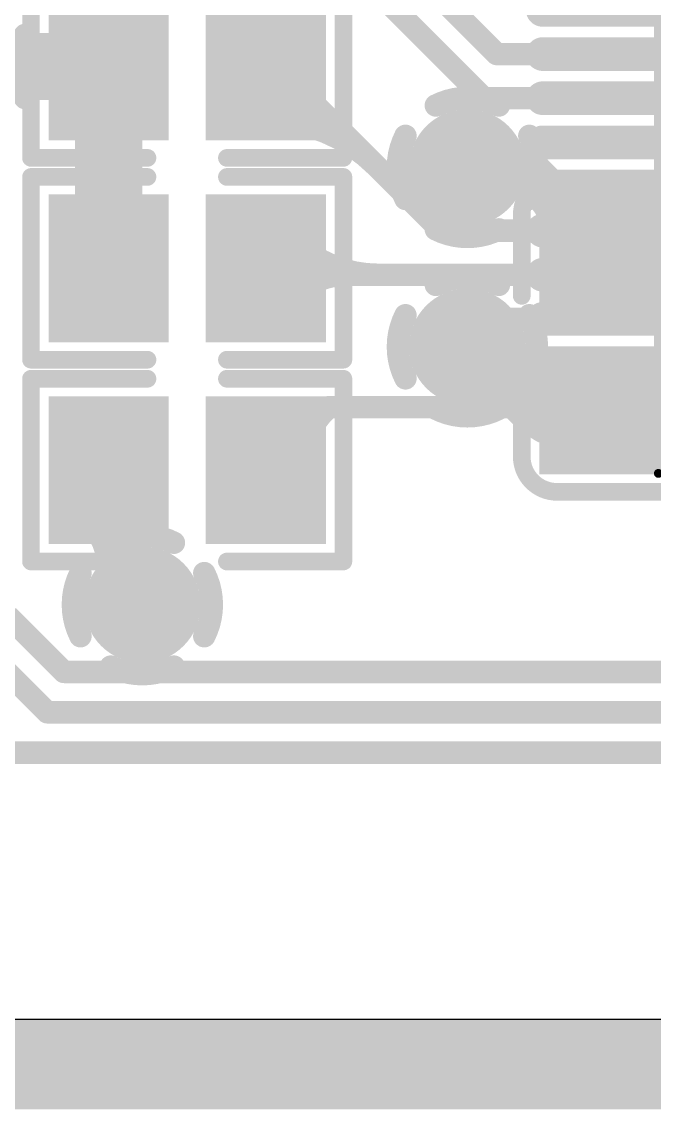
# Model space of a CAD drawing. Header units: millimetres. Extents: x 3.32 to 12.49, y 5.66 to 10.73.
# Drawn here: x 4.8932 to 5.1754, y 5.6836 to 6.1686 of the extents above; entities that cross this region are included whole.
import ezdxf

# ---------------------------------------------------------------- set-up
doc = ezdxf.new("R2010")
doc.units = ezdxf.units.MM
doc.header["$MEASUREMENT"] = 0
for name, color, linetype in [('BottomLayer', 5, 'Continuous'), ('BottomOverlay', 54, 'Continuous'), ('BottomPaste', 16, 'Continuous'), ('BottomSolder', 6, 'Continuous'), ('InternalPlane1', 76, 'Continuous'), ('InternalPlane2', 16, 'Continuous'), ('KeepOutLayer', 6, 'Continuous'), ('Mechanical13', 56, 'Continuous'), ('MultiLayer', 9, 'Continuous'), ('TopLayer', 1, 'Continuous'), ('TopOverlay', 2, 'Continuous'), ('TopPaste', 8, 'Continuous'), ('TopSolder', 216, 'Continuous'), ('ViaHoleLayer', 16, 'Continuous')]:
    doc.layers.add(name, color=color, linetype=linetype)

# ---------------------------------------------------------------- blocks, each defined once
blk = doc.blocks.new('0805_C_B_120')
at = {"layer": 'BottomLayer'}
for points in [[(-0.05787, -0.02894), (-0.0122, -0.02894), (-0.05787, 0.02894), (-0.0122, 0.02894)], [(0.0122, -0.02894), (0.05787, -0.02894), (0.0122, 0.02894), (0.05787, 0.02894)]]:
    blk.add_solid(points, dxfattribs=at)
at = {"layer": 'BottomOverlay', "const_width": 0.00787}
for points in [[(-0.06969, 0.025, -0.414213), (-0.05394, 0.04075)], [(0.05394, 0.04075, -0.414214), (0.06968, 0.025)], [(-0.05394, -0.04075, -0.414214), (-0.06969, -0.025)], [(0.06969, -0.025, -0.414213), (0.05394, -0.04075)]]:
    blk.add_lwpolyline(points, format="xyb", dxfattribs=at)
at = {"layer": 'BottomOverlay', "const_width": 0.00394}
for points in [[(-0.05591, 0.04075, 1), (-0.05197, 0.04075, 1)], [(-0.05591, 0.04075, 1), (-0.05197, 0.04075, 1)], [(-0.01969, 0.04075, 1), (-0.01575, 0.04075, 1)], [(0.01575, 0.04075, 1), (0.01969, 0.04075, 1)], [(0.05197, 0.04075, 1), (0.05591, 0.04075, 1)], [(0.05197, 0.04075, 1), (0.05591, 0.04075, 1)], [(-0.07165, 0.025, 1), (-0.06772, 0.025, 1)], [(-0.07165, 0.025, 1), (-0.06772, 0.025, 1)], [(0.06772, 0.025, 1), (0.07165, 0.025, 1)], [(0.06772, 0.025, 1), (0.07165, 0.025, 1)], [(-0.07165, -0.025, 1), (-0.06772, -0.025, 1)], [(-0.07165, -0.025, 1), (-0.06772, -0.025, 1)], [(0.06772, -0.025, 1), (0.07165, -0.025, 1)], [(0.06772, -0.025, 1), (0.07165, -0.025, 1)], [(-0.05591, -0.04075, 1), (-0.05197, -0.04075, 1)], [(-0.05591, -0.04075, 1), (-0.05197, -0.04075, 1)], [(-0.01969, -0.04075, 1), (-0.01575, -0.04075, 1)], [(0.01575, -0.04075, 1), (0.01969, -0.04075, 1)], [(0.05197, -0.04075, 1), (0.05591, -0.04075, 1)], [(0.05197, -0.04075, 1), (0.05591, -0.04075, 1)]]:
    blk.add_lwpolyline(points, format="xyb", close=True, dxfattribs=at)
at = {"layer": 'BottomOverlay', "const_width": 0.00787}
for points in [[(-0.05394, 0.04075), (-0.01772, 0.04075)], [(0.01772, 0.04075), (0.05394, 0.04075)], [(-0.06969, 0.025), (-0.06969, -0.025)], [(0.06968, 0.025), (0.06968, -0.025)], [(-0.05394, -0.04075), (-0.01772, -0.04075)], [(0.01772, -0.04075), (0.05394, -0.04075)]]:
    blk.add_lwpolyline(points, dxfattribs=at)
at = {"layer": 'BottomPaste'}
for points in [[(-0.05787, -0.02894), (-0.0122, -0.02894), (-0.05787, 0.02894), (-0.0122, 0.02894)], [(0.0122, -0.02894), (0.05787, -0.02894), (0.0122, 0.02894), (0.05787, 0.02894)]]:
    blk.add_solid(points, dxfattribs=at)
at = {"layer": 'BottomSolder'}
for points in [[(-0.06187, -0.03294), (-0.0082, -0.03294), (-0.06187, 0.03294), (-0.0082, 0.03294)], [(0.0082, -0.03294), (0.06187, -0.03294), (0.0082, 0.03294), (0.06187, 0.03294)]]:
    blk.add_solid(points, dxfattribs=at)
blk = doc.blocks.new('0805_R_127')
at = {"layer": 'TopLayer'}
for points in [[(-0.05787, -0.02894), (-0.0122, -0.02894), (-0.05787, 0.02894), (-0.0122, 0.02894)], [(0.0122, -0.02894), (0.05787, -0.02894), (0.0122, 0.02894), (0.05787, 0.02894)]]:
    blk.add_solid(points, dxfattribs=at)
at = {"layer": 'TopOverlay', "const_width": 0.00787}
for points in [[(-0.06968, -0.04075), (-0.06968, 0.04075)], [(-0.06968, 0.04075), (-0.01772, 0.04075)], [(0.01772, 0.04075), (0.06968, 0.04075)], [(0.06968, -0.04075), (0.06968, 0.04075)], [(-0.06968, -0.04075), (-0.01772, -0.04075)], [(0.01772, -0.04075), (0.06968, -0.04075)]]:
    blk.add_lwpolyline(points, dxfattribs=at)
at = {"layer": 'TopOverlay', "const_width": 0.00394}
for points in [[(-0.07165, 0.04075, 1), (-0.06772, 0.04075, 1)], [(-0.07165, 0.04075, 1), (-0.06772, 0.04075, 1)], [(-0.01969, 0.04075, 1), (-0.01575, 0.04075, 1)], [(0.01575, 0.04075, 1), (0.01969, 0.04075, 1)], [(0.06772, 0.04075, 1), (0.07165, 0.04075, 1)], [(0.06772, 0.04075, 1), (0.07165, 0.04075, 1)], [(-0.07165, -0.04075, 1), (-0.06772, -0.04075, 1)], [(-0.07165, -0.04075, 1), (-0.06772, -0.04075, 1)], [(-0.01969, -0.04075, 1), (-0.01575, -0.04075, 1)], [(0.01575, -0.04075, 1), (0.01969, -0.04075, 1)], [(0.06772, -0.04075, 1), (0.07165, -0.04075, 1)], [(0.06772, -0.04075, 1), (0.07165, -0.04075, 1)]]:
    blk.add_lwpolyline(points, format="xyb", close=True, dxfattribs=at)
at = {"layer": 'TopPaste'}
for points in [[(-0.05787, -0.02894), (-0.0122, -0.02894), (-0.05787, 0.02894), (-0.0122, 0.02894)], [(0.0122, -0.02894), (0.05787, -0.02894), (0.0122, 0.02894), (0.05787, 0.02894)]]:
    blk.add_solid(points, dxfattribs=at)
at = {"layer": 'TopSolder'}
for points in [[(-0.06187, -0.03294), (-0.0082, -0.03294), (-0.06187, 0.03294), (-0.0082, 0.03294)], [(0.0082, -0.03294), (0.06187, -0.03294), (0.0082, 0.03294), (0.06187, 0.03294)]]:
    blk.add_solid(points, dxfattribs=at)
blk = doc.blocks.new('0805_R_132')
at = {"layer": 'TopLayer'}
for points in [[(-0.05787, -0.02894), (-0.0122, -0.02894), (-0.05787, 0.02894), (-0.0122, 0.02894)], [(0.0122, -0.02894), (0.05787, -0.02894), (0.0122, 0.02894), (0.05787, 0.02894)]]:
    blk.add_solid(points, dxfattribs=at)
at = {"layer": 'TopOverlay', "const_width": 0.00787}
for points in [[(-0.06968, 0.04075), (-0.06968, -0.04075)], [(-0.01772, 0.04075), (-0.06968, 0.04075)], [(0.06968, 0.04075), (0.01772, 0.04075)], [(0.06968, 0.04075), (0.06968, -0.04075)], [(-0.01772, -0.04075), (-0.06968, -0.04075)], [(0.06968, -0.04075), (0.01772, -0.04075)]]:
    blk.add_lwpolyline(points, dxfattribs=at)
at = {"layer": 'TopOverlay', "const_width": 0.00394}
for points in [[(-0.07165, 0.04075, 1), (-0.06772, 0.04075, 1)], [(-0.07165, 0.04075, 1), (-0.06772, 0.04075, 1)], [(-0.01969, 0.04075, 1), (-0.01575, 0.04075, 1)], [(0.01575, 0.04075, 1), (0.01969, 0.04075, 1)], [(0.06772, 0.04075, 1), (0.07165, 0.04075, 1)], [(0.06772, 0.04075, 1), (0.07165, 0.04075, 1)], [(-0.07165, -0.04075, 1), (-0.06772, -0.04075, 1)], [(-0.07165, -0.04075, 1), (-0.06772, -0.04075, 1)], [(-0.01969, -0.04075, 1), (-0.01575, -0.04075, 1)], [(0.01575, -0.04075, 1), (0.01969, -0.04075, 1)], [(0.06772, -0.04075, 1), (0.07165, -0.04075, 1)], [(0.06772, -0.04075, 1), (0.07165, -0.04075, 1)]]:
    blk.add_lwpolyline(points, format="xyb", close=True, dxfattribs=at)
at = {"layer": 'TopPaste'}
for points in [[(-0.05787, -0.02894), (-0.0122, -0.02894), (-0.05787, 0.02894), (-0.0122, 0.02894)], [(0.0122, -0.02894), (0.05787, -0.02894), (0.0122, 0.02894), (0.05787, 0.02894)]]:
    blk.add_solid(points, dxfattribs=at)
at = {"layer": 'TopSolder'}
for points in [[(-0.06187, -0.03294), (-0.0082, -0.03294), (-0.06187, 0.03294), (-0.0082, 0.03294)], [(0.0082, -0.03294), (0.06187, -0.03294), (0.0082, 0.03294), (0.06187, 0.03294)]]:
    blk.add_solid(points, dxfattribs=at)
blk = doc.blocks.new('0805_R_133')
at = {"layer": 'TopLayer'}
for points in [[(-0.05787, -0.02894), (-0.0122, -0.02894), (-0.05787, 0.02894), (-0.0122, 0.02894)], [(0.0122, -0.02894), (0.05787, -0.02894), (0.0122, 0.02894), (0.05787, 0.02894)]]:
    blk.add_solid(points, dxfattribs=at)
at = {"layer": 'TopOverlay', "const_width": 0.00787}
for points in [[(-0.06968, 0.04075), (-0.06968, -0.04075)], [(-0.01772, 0.04075), (-0.06968, 0.04075)], [(0.06968, 0.04075), (0.01772, 0.04075)], [(0.06968, 0.04075), (0.06968, -0.04075)], [(-0.01772, -0.04075), (-0.06968, -0.04075)], [(0.06968, -0.04075), (0.01772, -0.04075)]]:
    blk.add_lwpolyline(points, dxfattribs=at)
at = {"layer": 'TopOverlay', "const_width": 0.00394}
for points in [[(-0.07165, 0.04075, 1), (-0.06772, 0.04075, 1)], [(-0.07165, 0.04075, 1), (-0.06772, 0.04075, 1)], [(-0.01969, 0.04075, 1), (-0.01575, 0.04075, 1)], [(0.01575, 0.04075, 1), (0.01969, 0.04075, 1)], [(0.06772, 0.04075, 1), (0.07165, 0.04075, 1)], [(0.06772, 0.04075, 1), (0.07165, 0.04075, 1)], [(-0.07165, -0.04075, 1), (-0.06772, -0.04075, 1)], [(-0.07165, -0.04075, 1), (-0.06772, -0.04075, 1)], [(-0.01969, -0.04075, 1), (-0.01575, -0.04075, 1)], [(0.01575, -0.04075, 1), (0.01969, -0.04075, 1)], [(0.06772, -0.04075, 1), (0.07165, -0.04075, 1)], [(0.06772, -0.04075, 1), (0.07165, -0.04075, 1)]]:
    blk.add_lwpolyline(points, format="xyb", close=True, dxfattribs=at)
at = {"layer": 'TopPaste'}
for points in [[(-0.05787, -0.02894), (-0.0122, -0.02894), (-0.05787, 0.02894), (-0.0122, 0.02894)], [(0.0122, -0.02894), (0.05787, -0.02894), (0.0122, 0.02894), (0.05787, 0.02894)]]:
    blk.add_solid(points, dxfattribs=at)
at = {"layer": 'TopSolder'}
for points in [[(-0.06187, -0.03294), (-0.0082, -0.03294), (-0.06187, 0.03294), (-0.0082, 0.03294)], [(0.0082, -0.03294), (0.06187, -0.03294), (0.0082, 0.03294), (0.06187, 0.03294)]]:
    blk.add_solid(points, dxfattribs=at)
blk = doc.blocks.new('LQFP_48_7_7_05P_162')
at = {"layer": 'Mechanical13', "const_width": 0.00394}
for points in [[(0.1378, 0.1378), (-0.1378, 0.1378)], [(0.1378, 0.1378), (0.1378, -0.1378)]]:
    blk.add_lwpolyline(points, dxfattribs=at)
at = {"layer": 'Mechanical13', "const_width": 0.00197}
blk.add_lwpolyline([(0.13681, 0.1378, 1), (0.13878, 0.1378, 1)], format="xyb", close=True, dxfattribs=at)
blk.add_lwpolyline([(0.13681, 0.1378, 1), (0.13878, 0.1378, 1)], format="xyb", close=True, dxfattribs=at)
at = {"layer": 'TopLayer', "const_width": 0.01102}
for points in [[(0.12953, 0.10827), (0.18937, 0.10827)], [(0.12953, 0.08858), (0.18937, 0.08858)], [(0.12953, 0.0689), (0.18937, 0.0689)], [(0.12953, 0.04921), (0.18937, 0.04921)], [(0.12953, 0.02953), (0.18937, 0.02953)], [(0.12953, 0.00984), (0.18937, 0.00984)], [(0.12953, -0.00984), (0.18937, -0.00984)], [(0.12953, -0.02953), (0.18937, -0.02953)], [(0.12953, -0.04921), (0.18937, -0.04921)], [(0.12953, -0.0689), (0.18937, -0.0689)]]:
    blk.add_lwpolyline(points, dxfattribs=at)
at = {"layer": 'TopLayer', "const_width": 0.00551}
for points in [[(0.18661, 0.10827, 1), (0.19213, 0.10827, 1)], [(0.18661, 0.08858, 1), (0.19213, 0.08858, 1)], [(0.18661, 0.0689, 1), (0.19213, 0.0689, 1)], [(0.18661, 0.04921, 1), (0.19213, 0.04921, 1)], [(0.18661, 0.02953, 1), (0.19213, 0.02953, 1)], [(0.18661, 0.00984, 1), (0.19213, 0.00984, 1)], [(0.18661, -0.00984, 1), (0.19213, -0.00984, 1)], [(0.18661, -0.02953, 1), (0.19213, -0.02953, 1)], [(0.18661, -0.04921, 1), (0.19213, -0.04921, 1)], [(0.18661, -0.0689, 1), (0.19213, -0.0689, 1)]]:
    blk.add_lwpolyline(points, format="xyb", close=True, dxfattribs=at)
at = {"layer": 'TopPaste', "const_width": 0.01102}
for points in [[(0.12953, 0.10827), (0.18937, 0.10827)], [(0.12953, 0.08858), (0.18937, 0.08858)], [(0.12953, 0.0689), (0.18937, 0.0689)], [(0.12953, 0.04921), (0.18937, 0.04921)], [(0.12953, 0.02953), (0.18937, 0.02953)], [(0.12953, 0.00984), (0.18937, 0.00984)], [(0.12953, -0.00984), (0.18937, -0.00984)], [(0.12953, -0.02953), (0.18937, -0.02953)], [(0.12953, -0.04921), (0.18937, -0.04921)], [(0.12953, -0.0689), (0.18937, -0.0689)]]:
    blk.add_lwpolyline(points, dxfattribs=at)
at = {"layer": 'TopPaste', "const_width": 0.00551}
for points in [[(0.18661, 0.10827, 1), (0.19213, 0.10827, 1)], [(0.18661, 0.08858, 1), (0.19213, 0.08858, 1)], [(0.18661, 0.0689, 1), (0.19213, 0.0689, 1)], [(0.18661, 0.04921, 1), (0.19213, 0.04921, 1)], [(0.18661, 0.02953, 1), (0.19213, 0.02953, 1)], [(0.18661, 0.00984, 1), (0.19213, 0.00984, 1)], [(0.18661, -0.00984, 1), (0.19213, -0.00984, 1)], [(0.18661, -0.02953, 1), (0.19213, -0.02953, 1)], [(0.18661, -0.04921, 1), (0.19213, -0.04921, 1)], [(0.18661, -0.0689, 1), (0.19213, -0.0689, 1)]]:
    blk.add_lwpolyline(points, format="xyb", close=True, dxfattribs=at)
at = {"layer": 'TopSolder', "const_width": 0.01502}
for points in [[(0.12953, 0.10827), (0.18937, 0.10827)], [(0.12953, 0.08858), (0.18937, 0.08858)], [(0.12953, 0.0689), (0.18937, 0.0689)], [(0.12953, 0.04921), (0.18937, 0.04921)], [(0.12953, 0.02953), (0.18937, 0.02953)], [(0.12953, 0.00984), (0.18937, 0.00984)], [(0.12953, -0.00984), (0.18937, -0.00984)], [(0.12953, -0.02953), (0.18937, -0.02953)], [(0.12953, -0.04921), (0.18937, -0.04921)], [(0.12953, -0.0689), (0.18937, -0.0689)]]:
    blk.add_lwpolyline(points, dxfattribs=at)
at = {"layer": 'TopSolder', "const_width": 0.00751}
for points in [[(0.18561, 0.10827, 1), (0.19313, 0.10827, 1)], [(0.18561, 0.08858, 1), (0.19313, 0.08858, 1)], [(0.18561, 0.0689, 1), (0.19313, 0.0689, 1)], [(0.18561, 0.04921, 1), (0.19313, 0.04921, 1)], [(0.18561, 0.02953, 1), (0.19313, 0.02953, 1)], [(0.18561, 0.00984, 1), (0.19313, 0.00984, 1)], [(0.18561, -0.00984, 1), (0.19313, -0.00984, 1)], [(0.18561, -0.02953, 1), (0.19313, -0.02953, 1)], [(0.18561, -0.04921, 1), (0.19313, -0.04921, 1)], [(0.18561, -0.0689, 1), (0.19313, -0.0689, 1)]]:
    blk.add_lwpolyline(points, format="xyb", close=True, dxfattribs=at)

msp = doc.modelspace()

# ---------------------------------------------------------------- linework, layer by layer
at = {"layer": 'BottomLayer'}
for points, const_width in [([(5.08601, 6.10366, 1), (5.09801, 6.10366, 1)], 0.012), ([(5.08701, 6.10366, 1), (5.09701, 6.10366, 1)], 0.01), ([(5.11205, 6.10366, 1), (5.12205, 6.10366, 1)], 0.01), ([(5.11205, 6.10366, 1), (5.12205, 6.10366, 1)], 0.01), ([(5.11968, 6.09603, 1), (5.12968, 6.09603, 1)], 0.01), ([(5.13307, 6.0637, 1), (5.14307, 6.0637, 1)], 0.01), ([(5.15201, 6.0637, 1), (5.16201, 6.0637, 1)], 0.01), ([(5.08601, 6.02366, 1), (5.09801, 6.02366, 1)], 0.012), ([(5.08701, 6.02366, 1), (5.09701, 6.02366, 1)], 0.01), ([(5.08701, 6.02366, 1), (5.09701, 6.02366, 1)], 0.01), ([(5.14352, 6.00623, 1), (5.15352, 6.00623, 1)], 0.01), ([(5.13637, 6.00222, 1), (5.14637, 6.00222, 1)], 0.01), ([(5.11376, 5.9969, 1), (5.12376, 5.9969, 1)], 0.01), ([(5.11705, 5.99362, 1), (5.12705, 5.99362, 1)], 0.01), ([(5.11705, 5.99362, 1), (5.12705, 5.99362, 1)], 0.01), ([(5.11705, 5.99362, 1), (5.12705, 5.99362, 1)], 0.01), ([(5.11705, 5.99362, 1), (5.12705, 5.99362, 1)], 0.01), ([(5.15201, 5.99362, 1), (5.16201, 5.99362, 1)], 0.01), ([(5.13637, 5.98503, 1), (5.14637, 5.98503, 1)], 0.01), ([(5.14724, 5.98658, 1), (5.15724, 5.98658, 1)], 0.01), ([(4.94101, 5.90866, 1), (4.95301, 5.90866, 1)], 0.012)]:
    msp.add_lwpolyline(points, format="xyb", close=True, dxfattribs=dict(at, const_width=const_width))
at = {"layer": 'BottomLayer', "const_width": 0.02}
for points in [[(5.09201, 6.10366), (5.11705, 6.10366)], [(5.11705, 6.10366), (5.15701, 6.0637)], [(5.09201, 6.02366), (5.12205, 5.99362)], [(5.12205, 5.99362), (5.15701, 5.99362)]]:
    msp.add_lwpolyline(points, dxfattribs=at)
for points in [[(5.12468, 6.09603, -0.198912), (5.13807, 6.0637)], [(5.14852, 6.00623, -0.248035), (5.09201, 6.02366)], [(5.14137, 6.00222, -0.212356), (5.12205, 5.99362)], [(5.15224, 5.98658, -0.248035), (5.11876, 5.9969)], [(5.12205, 5.99362, -0.212356), (5.14137, 5.98503)]]:
    msp.add_lwpolyline(points, format="xyb", dxfattribs=at)
at = {"layer": 'InternalPlane1'}
msp.add_line((9.46693, 5.72374), (4.66701, 5.72374), dxfattribs=at)
at = {"layer": 'InternalPlane1', "const_width": 0.01}
for points in [[(5.07793, 6.13128, -0.240079), (5.10608, 6.13128)], [(5.06439, 6.08959, -0.240079), (5.06439, 6.11774)], [(5.11963, 6.11774, -0.240079), (5.11963, 6.08959)], [(5.10608, 6.07604, -0.240079), (5.07793, 6.07604)], [(4.93293, 5.93628, -0.240079), (4.96108, 5.93628)], [(4.91939, 5.89459, -0.240079), (4.91939, 5.92274)], [(4.97463, 5.92274, -0.240079), (4.97463, 5.89459)], [(4.96108, 5.88104, -0.240079), (4.93293, 5.88104)]]:
    msp.add_lwpolyline(points, format="xyb", dxfattribs=at)
at = {"layer": 'InternalPlane1'}
for points, const_width in [([(5.07543, 6.13128, 1), (5.08043, 6.13128, 1)], 0.005), ([(5.10358, 6.13128, 1), (5.10858, 6.13128, 1)], 0.005), ([(5.06189, 6.11774, 1), (5.06689, 6.11774, 1)], 0.005), ([(5.11713, 6.11774, 1), (5.12213, 6.11774, 1)], 0.005), ([(5.06189, 6.08959, 1), (5.06689, 6.08959, 1)], 0.005), ([(5.11713, 6.08959, 1), (5.12213, 6.08959, 1)], 0.005), ([(5.07543, 6.07604, 1), (5.08043, 6.07604, 1)], 0.005), ([(5.10358, 6.07604, 1), (5.10858, 6.07604, 1)], 0.005), ([(5.07901, 6.02366, 1), (5.10501, 6.02366, 1)], 0.026), ([(4.93043, 5.93628, 1), (4.93543, 5.93628, 1)], 0.005), ([(4.95858, 5.93628, 1), (4.96358, 5.93628, 1)], 0.005), ([(4.91689, 5.92274, 1), (4.92189, 5.92274, 1)], 0.005), ([(4.97213, 5.92274, 1), (4.97713, 5.92274, 1)], 0.005), ([(4.91689, 5.89459, 1), (4.92189, 5.89459, 1)], 0.005), ([(4.97213, 5.89459, 1), (4.97713, 5.89459, 1)], 0.005), ([(4.93043, 5.88104, 1), (4.93543, 5.88104, 1)], 0.005), ([(4.95858, 5.88104, 1), (4.96358, 5.88104, 1)], 0.005)]:
    msp.add_lwpolyline(points, format="xyb", close=True, dxfattribs=dict(at, const_width=const_width))
at = {"layer": 'InternalPlane1', "const_width": 0.04}
msp.add_lwpolyline([(3.98701, 5.70365), (12.16535, 5.70365)], dxfattribs=at)
at = {"layer": 'InternalPlane2'}
msp.add_line((9.46693, 5.72374), (4.66701, 5.72374), dxfattribs=at)
at = {"layer": 'InternalPlane2', "const_width": 0.01}
for points in [[(4.89463, 6.16274, -0.240079), (4.89463, 6.13459)], [(5.07793, 6.05128, -0.240079), (5.10608, 6.05128)], [(5.06439, 6.00959, -0.240079), (5.06439, 6.03774)], [(5.11963, 6.03774, -0.240079), (5.11963, 6.00959)], [(5.10608, 5.99604, -0.240079), (5.07793, 5.99604)]]:
    msp.add_lwpolyline(points, format="xyb", dxfattribs=at)
at = {"layer": 'InternalPlane2'}
for points, const_width in [([(4.89213, 6.16274, 1), (4.89713, 6.16274, 1)], 0.005), ([(4.89213, 6.13459, 1), (4.89713, 6.13459, 1)], 0.005), ([(5.07901, 6.10366, 1), (5.10501, 6.10366, 1)], 0.026), ([(5.07543, 6.05128, 1), (5.08043, 6.05128, 1)], 0.005), ([(5.10358, 6.05128, 1), (5.10858, 6.05128, 1)], 0.005), ([(5.06189, 6.03774, 1), (5.06689, 6.03774, 1)], 0.005), ([(5.11713, 6.03774, 1), (5.12213, 6.03774, 1)], 0.005), ([(5.06189, 6.00959, 1), (5.06689, 6.00959, 1)], 0.005), ([(5.11713, 6.00959, 1), (5.12213, 6.00959, 1)], 0.005), ([(5.07543, 5.99604, 1), (5.08043, 5.99604, 1)], 0.005), ([(5.10358, 5.99604, 1), (5.10858, 5.99604, 1)], 0.005), ([(4.93401, 5.90866, 1), (4.96001, 5.90866, 1)], 0.026)]:
    msp.add_lwpolyline(points, format="xyb", close=True, dxfattribs=dict(at, const_width=const_width))
at = {"layer": 'InternalPlane2', "const_width": 0.04}
msp.add_lwpolyline([(3.98701, 5.70365), (12.16535, 5.70365)], dxfattribs=at)
at = {"layer": 'KeepOutLayer', "const_width": 0.01}
msp.add_lwpolyline([(3.98701, 5.70866), (12.16535, 5.70866)], dxfattribs=at)
at = {"layer": 'MultiLayer', "const_width": 0.012}
for points in [[(5.08601, 6.10366, 1), (5.09801, 6.10366, 1)], [(5.08601, 6.02366, 1), (5.09801, 6.02366, 1)], [(4.94101, 5.90866, 1), (4.95301, 5.90866, 1)]]:
    msp.add_lwpolyline(points, format="xyb", close=True, dxfattribs=at)
at = {"layer": 'TopLayer'}
for points, const_width in [([(4.97064, 6.28866), (5.10509, 6.15421)], 0.01), ([(4.96518, 6.26866), (5.09932, 6.13453)], 0.01), ([(4.86701, 6.14866), (4.93197, 6.14866)], 0.03), ([(4.93197, 6.05866), (4.93197, 6.14866)], 0.03), ([(5.10509, 6.15421), (5.15555, 6.15421)], 0.01), ([(5.00205, 6.14866), (5.00701, 6.14866)], 0.01), ([(5.00701, 6.14866), (5.0802, 6.07547)], 0.01), ([(5.09932, 6.13453), (5.15555, 6.13453)], 0.01), ([(5.15555, 6.11484), (5.21083, 6.11484)], 0.01), ([(5.09201, 6.10366), (5.10051, 6.09516)], 0.01), ([(5.10051, 6.09516), (5.15555, 6.09516)], 0.01), ([(5.0802, 6.07547), (5.15555, 6.07547)], 0.01), ([(5.00205, 6.05866), (5.00492, 6.05579)], 0.01), ([(5.00492, 6.05579), (5.15555, 6.05579)], 0.01), ([(5.09201, 6.02366), (5.10445, 6.0361)], 0.01), ([(5.10445, 6.0361), (5.15555, 6.0361)], 0.01), ([(5.15555, 6.01642), (5.20976, 6.01642)], 0.01), ([(5.00205, 5.96866), (5.03012, 5.99673)], 0.01), ([(5.03012, 5.99673), (5.15555, 5.99673)], 0.01), ([(4.93197, 5.9237), (4.93197, 5.96866)], 0.01), ([(4.93197, 5.9237), (4.94701, 5.90866)], 0.01), ([(4.86101, 5.90421), (4.90455, 5.86066)], 0.01), ([(4.88701, 5.90366), (4.91201, 5.87866)], 0.01), ([(4.91201, 5.87866), (5.20642, 5.87866)], 0.01), ([(4.90455, 5.86066), (5.21946, 5.86066)], 0.01), ([(4.87801, 5.84266), (5.23101, 5.84266)], 0.01)]:
    msp.add_lwpolyline(points, dxfattribs=dict(at, const_width=const_width))
for points, const_width in [([(4.92447, 6.14866, 1), (4.93947, 6.14866, 1)], 0.015), ([(4.92447, 6.14866, 1), (4.93947, 6.14866, 1)], 0.015), ([(5.10259, 6.15421, 1), (5.10759, 6.15421, 1)], 0.005), ([(5.10259, 6.15421, 1), (5.10759, 6.15421, 1)], 0.005), ([(5.15305, 6.15421, 1), (5.15805, 6.15421, 1)], 0.005), ([(4.99955, 6.14866, 1), (5.00455, 6.14866, 1)], 0.005), ([(5.00451, 6.14866, 1), (5.00951, 6.14866, 1)], 0.005), ([(5.00451, 6.14866, 1), (5.00951, 6.14866, 1)], 0.005), ([(5.01738, 6.14256, 1), (5.02238, 6.14256, 1)], 0.005), ([(4.99955, 6.13472, 1), (5.00455, 6.13472, 1)], 0.005), ([(5.02217, 6.131, 1), (5.02717, 6.131, 1)], 0.005), ([(5.09682, 6.13453, 1), (5.10182, 6.13453, 1)], 0.005), ([(5.09682, 6.13453, 1), (5.10182, 6.13453, 1)], 0.005), ([(5.15305, 6.13453, 1), (5.15805, 6.13453, 1)], 0.005), ([(4.99955, 6.12472, 1), (5.00455, 6.12472, 1)], 0.005), ([(5.03181, 6.12136, 1), (5.03681, 6.12136, 1)], 0.005), ([(5.08601, 6.10366, 1), (5.09801, 6.10366, 1)], 0.012), ([(5.15305, 6.11484, 1), (5.15805, 6.11484, 1)], 0.005), ([(5.09446, 6.10861, 1), (5.09946, 6.10861, 1)], 0.005), ([(5.04888, 6.10429, 1), (5.05388, 6.10429, 1)], 0.005), ([(5.08739, 6.10154, 1), (5.09239, 6.10154, 1)], 0.005), ([(5.08951, 6.10366, 1), (5.09451, 6.10366, 1)], 0.005), ([(5.09626, 6.1018, 1), (5.10126, 6.1018, 1)], 0.005), ([(5.09137, 6.09691, 1), (5.09637, 6.09691, 1)], 0.005), ([(5.09801, 6.09516, 1), (5.10301, 6.09516, 1)], 0.005), ([(5.09801, 6.09516, 1), (5.10301, 6.09516, 1)], 0.005), ([(5.09801, 6.09516, 1), (5.10301, 6.09516, 1)], 0.005), ([(5.09801, 6.09516, 1), (5.10301, 6.09516, 1)], 0.005), ([(5.1028, 6.09516, 1), (5.1078, 6.09516, 1)], 0.005), ([(5.12694, 6.09516, 1), (5.13194, 6.09516, 1)], 0.005), ([(5.15305, 6.09516, 1), (5.15805, 6.09516, 1)], 0.005), ([(5.0777, 6.07547, 1), (5.0827, 6.07547, 1)], 0.005), ([(5.0777, 6.07547, 1), (5.0827, 6.07547, 1)], 0.005), ([(5.15305, 6.07547, 1), (5.15805, 6.07547, 1)], 0.005), ([(4.92447, 6.05866, 1), (4.93947, 6.05866, 1)], 0.015), ([(5.01216, 6.07127, 1), (5.01716, 6.07127, 1)], 0.005), ([(5.00509, 6.0642, 1), (5.01009, 6.0642, 1)], 0.005), ([(4.99955, 6.05866, 1), (5.00455, 6.05866, 1)], 0.005), ([(5.00242, 6.05579, 1), (5.00742, 6.05579, 1)], 0.005), ([(5.00242, 6.05579, 1), (5.00742, 6.05579, 1)], 0.005), ([(5.0254, 6.05579, 1), (5.0304, 6.05579, 1)], 0.005), ([(5.03567, 6.05579, 1), (5.04067, 6.05579, 1)], 0.005), ([(5.04954, 6.05579, 1), (5.05454, 6.05579, 1)], 0.005), ([(5.15305, 6.05579, 1), (5.15805, 6.05579, 1)], 0.005), ([(5.01216, 6.04605, 1), (5.01716, 6.04605, 1)], 0.005), ([(5.10146, 6.03561, 1), (5.10646, 6.03561, 1)], 0.005), ([(5.10146, 6.03561, 1), (5.10646, 6.03561, 1)], 0.005), ([(5.10195, 6.0361, 1), (5.10695, 6.0361, 1)], 0.005), ([(5.10195, 6.0361, 1), (5.10695, 6.0361, 1)], 0.005), ([(5.15305, 6.0361, 1), (5.15805, 6.0361, 1)], 0.005), ([(5.08601, 6.02366, 1), (5.09801, 6.02366, 1)], 0.012), ([(5.08951, 6.03066, 1), (5.09451, 6.03066, 1)], 0.005), ([(5.08951, 6.02366, 1), (5.09451, 6.02366, 1)], 0.005), ([(5.09651, 6.02366, 1), (5.10151, 6.02366, 1)], 0.005), ([(5.15305, 6.01642, 1), (5.15805, 6.01642, 1)], 0.005), ([(5.02568, 5.99479, 1), (5.03068, 5.99479, 1)], 0.005), ([(5.02762, 5.99673, 1), (5.03262, 5.99673, 1)], 0.005), ([(5.02762, 5.99673, 1), (5.03262, 5.99673, 1)], 0.005), ([(5.02762, 5.99673, 1), (5.03262, 5.99673, 1)], 0.005), ([(5.15305, 5.99673, 1), (5.15805, 5.99673, 1)], 0.005), ([(5.00538, 5.99162, 1), (5.01038, 5.99162, 1)], 0.005), ([(5.01738, 5.97476, 1), (5.02238, 5.97476, 1)], 0.005), ([(4.92947, 5.96866, 1), (4.93447, 5.96866, 1)], 0.005), ([(4.99955, 5.96866, 1), (5.00455, 5.96866, 1)], 0.005), ([(4.91784, 5.94904, 1), (4.92284, 5.94904, 1)], 0.005), ([(4.9411, 5.94904, 1), (4.9461, 5.94904, 1)], 0.005), ([(4.92947, 5.9237, 1), (4.93447, 5.9237, 1)], 0.005), ([(4.92947, 5.9237, 1), (4.93447, 5.9237, 1)], 0.005), ([(4.92947, 5.9237, 1), (4.93447, 5.9237, 1)], 0.005), ([(4.92947, 5.9237, 1), (4.93447, 5.9237, 1)], 0.005), ([(4.93256, 5.92061, 1), (4.93756, 5.92061, 1)], 0.005), ([(4.93256, 5.92061, 1), (4.93756, 5.92061, 1)], 0.005), ([(4.94101, 5.90866, 1), (4.95301, 5.90866, 1)], 0.012), ([(4.94451, 5.91566, 1), (4.94951, 5.91566, 1)], 0.005), ([(4.93751, 5.90866, 1), (4.94251, 5.90866, 1)], 0.005), ([(4.94451, 5.90866, 1), (4.94951, 5.90866, 1)], 0.005), ([(4.90951, 5.87866, 1), (4.91451, 5.87866, 1)], 0.005), ([(4.90951, 5.87866, 1), (4.91451, 5.87866, 1)], 0.005), ([(4.90205, 5.86066, 1), (4.90705, 5.86066, 1)], 0.005), ([(4.90205, 5.86066, 1), (4.90705, 5.86066, 1)], 0.005)]:
    msp.add_lwpolyline(points, format="xyb", close=True, dxfattribs=dict(at, const_width=const_width))
at = {"layer": 'TopLayer', "const_width": 0.01}
for points in [[(5.02467, 6.131, -0.198912), (5.01988, 6.14256)], [(5.00205, 6.13472, -0.198912), (5.03431, 6.12136)], [(5.00205, 6.12472, -0.198912), (5.05138, 6.10429)], [(5.12944, 6.09516, -0.198912), (5.09696, 6.10861)], [(5.1053, 6.09516, -0.198912), (5.08989, 6.10154)], [(5.10051, 6.09516, -0.269844), (5.09876, 6.1018)], [(5.09387, 6.09691, -0.269844), (5.10051, 6.09516)], [(5.05204, 6.05579, -0.198912), (5.01466, 6.07127)], [(5.0279, 6.05579, -0.198912), (5.00759, 6.0642)], [(5.01466, 6.04605, -0.198912), (5.03817, 6.05579)], [(5.10396, 6.03561, -0.198912), (5.09201, 6.03066)], [(5.09901, 6.02366, -0.198912), (5.10396, 6.03561)], [(5.03012, 5.99673, -0.287194), (5.00788, 5.99162)], [(5.01988, 5.97476, -0.198912), (5.02818, 5.99479)], [(4.92034, 5.94904, -0.218534), (4.93197, 5.9237)], [(4.93197, 5.9237, -0.218534), (4.9436, 5.94904)], [(4.94701, 5.91566, -0.198912), (4.93506, 5.92061)], [(4.93506, 5.92061, -0.198912), (4.94001, 5.90866)]]:
    msp.add_lwpolyline(points, format="xyb", dxfattribs=at)
at = {"layer": 'ViaHoleLayer', "const_width": 0.006}
for points in [[(5.08901, 6.10366, 1), (5.09501, 6.10366, 1)], [(5.08901, 6.02366, 1), (5.09501, 6.02366, 1)], [(4.94401, 5.90866, 1), (4.95001, 5.90866, 1)]]:
    msp.add_lwpolyline(points, format="xyb", close=True, dxfattribs=at)

# ---------------------------------------------------------------- block references
for name, p, rotation in [('LQFP_48_7_7_05P_162', (5.315, 6.105), 180), ('0805_R_132', (4.96701, 6.14866), 180), ('0805_R_133', (4.96701, 6.05866), 180), ('0805_C_B_120', (5.15701, 6.02866), 90), ('0805_R_127', (4.96701, 5.96866), 360)]:
    msp.add_blockref(name, p, dxfattribs=dict(rotation=rotation))

doc.saveas('drawing.dxf')
